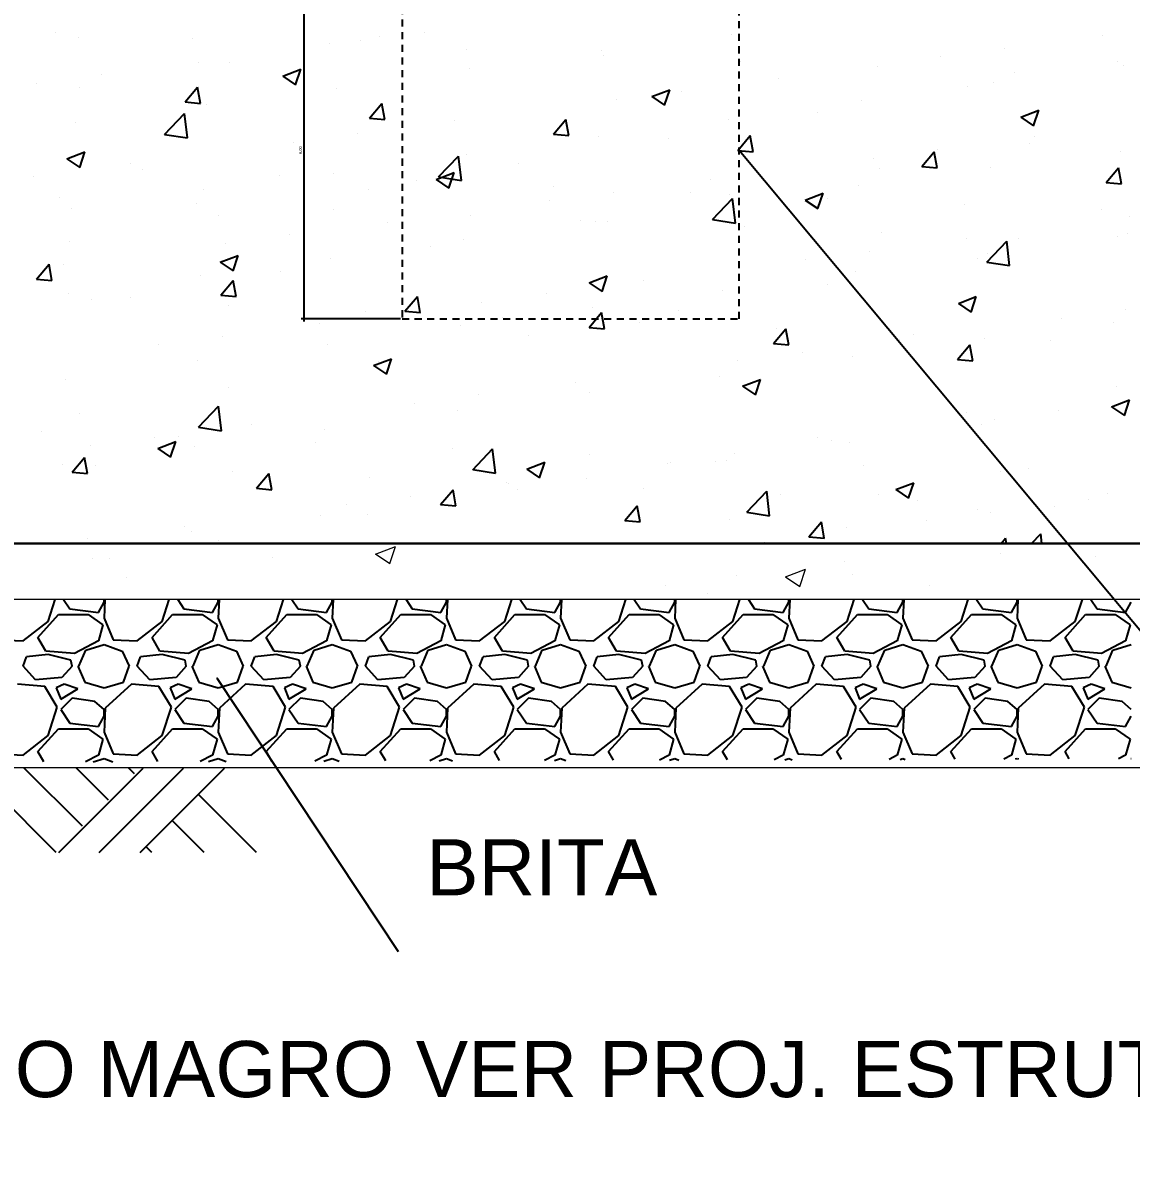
# Model space of a CAD drawing. Extents: x -160 to 364724, y -100 to 7353297.
# Drawn here: x 362031.67 to 362051.4, y 7349353.29 to 7349373.56 of the extents above; entities that cross this region are included whole.
import ezdxf

# ---------------------------------------------------------------- set-up
doc = ezdxf.new("R2010")
doc.units = 0
doc.header["$LTSCALE"] = 5
doc.linetypes.add('HIDDEN', pattern=[0.375, 0.25, -0.125])
for name, color, linetype in [('01-CONTINUA', 1, 'Continuous'), ('GER-SIMBOLOS', 1, 'Continuous'), ('HACHURAS', 1, 'Continuous'), ('PAREDE CONCRETO CORTE', 5, 'Continuous'), ('PROJECAO', 1, 'HIDDEN'), ('SANC_COTAS', 1, 'Continuous'), ('VEGETAÇÃO', 7, 'Continuous')]:
    doc.layers.add(name, color=color, linetype=linetype)
doc.styles.add('R-80', font='arial.ttf')
doc.dimstyles.new('LEADER - 25', dxfattribs={"dimscale": 0.025, "dimtxt": 2, "dimasz": 1.5, "dimexe": 2, "dimexo": 1, "dimgap": 1, "dimtad": 1, "dimzin": 0, "dimtxsty": 'R-80', "dimcen": 0, "dimdle": 2, "dimclrd": 1, "dimclre": 1, "dimclrt": 2, "dimadec": 0, "dimazin": 0, "dimtfac": 0.5, "dimtmove": 2, "dimatfit": 3, "dimfxl": 1, "dimtolj": 1, "dimtzin": 0, "dimarcsym": 0})

msp = doc.modelspace()

# ---------------------------------------------------------------- linework, layer by layer
msp.add_solid([(362036.653, 7349368.312), (362036.649, 7349368.308), (362036.691, 7349368.274), (362036.687, 7349368.27)])
at = {"layer": '01-CONTINUA', "color": 9, "linetype": 'Continuous'}
for p, q in [((362032.118, 7349362.901), (362032.243, 7349363.291)), ((362032.393, 7349363.291), (362032.504, 7349363.124)), ((362033.012, 7349363.063), (362033.113, 7349363.246)), ((362033.129, 7349363.291), (362033.113, 7349362.962)), ((362033.113, 7349363.246), (362033.113, 7349363.291)), ((362034.15, 7349362.901), (362034.275, 7349363.291)), ((362034.425, 7349363.291), (362034.536, 7349363.124)), ((362035.044, 7349363.063), (362035.145, 7349363.246)), ((362035.161, 7349363.291), (362035.145, 7349362.962)), ((362035.145, 7349363.246), (362035.145, 7349363.291)), ((362036.182, 7349362.901), (362036.307, 7349363.291)), ((362036.457, 7349363.291), (362036.568, 7349363.124)), ((362037.076, 7349363.063), (362037.177, 7349363.246)), ((362037.193, 7349363.291), (362037.177, 7349362.962)), ((362037.177, 7349363.246), (362037.177, 7349363.291)), ((362038.214, 7349362.901), (362038.339, 7349363.291)), ((362038.489, 7349363.291), (362038.6, 7349363.124)), ((362039.108, 7349363.063), (362039.209, 7349363.246)), ((362039.225, 7349363.291), (362039.209, 7349362.962)), ((362039.209, 7349363.246), (362039.209, 7349363.291)), ((362040.246, 7349362.901), (362040.371, 7349363.291)), ((362040.521, 7349363.291), (362040.632, 7349363.124)), ((362041.14, 7349363.063), (362041.241, 7349363.246)), ((362041.257, 7349363.291), (362041.241, 7349362.962)), ((362041.241, 7349363.246), (362041.241, 7349363.291)), ((362042.278, 7349362.901), (362042.403, 7349363.291)), ((362042.553, 7349363.291), (362042.664, 7349363.124)), ((362043.172, 7349363.063), (362043.273, 7349363.246)), ((362043.289, 7349363.291), (362043.273, 7349362.962)), ((362043.273, 7349363.246), (362043.273, 7349363.291)), ((362044.31, 7349362.901), (362044.435, 7349363.291)), ((362044.585, 7349363.291), (362044.696, 7349363.124)), ((362045.204, 7349363.063), (362045.305, 7349363.246)), ((362045.321, 7349363.291), (362045.305, 7349362.962)), ((362045.305, 7349363.246), (362045.305, 7349363.291)), ((362046.342, 7349362.901), (362046.467, 7349363.291)), ((362046.617, 7349363.291), (362046.728, 7349363.124)), ((362047.236, 7349363.063), (362047.337, 7349363.246)), ((362047.353, 7349363.291), (362047.337, 7349362.962)), ((362047.337, 7349363.246), (362047.337, 7349363.291)), ((362048.374, 7349362.901), (362048.499, 7349363.291)), ((362048.649, 7349363.291), (362048.76, 7349363.124)), ((362049.268, 7349363.063), (362049.369, 7349363.246)), ((362049.385, 7349363.291), (362049.369, 7349362.962)), ((362049.369, 7349363.246), (362049.369, 7349363.291)), ((362050.406, 7349362.901), (362050.531, 7349363.291)), ((362050.681, 7349363.291), (362050.792, 7349363.124)), ((362051.3, 7349363.063), (362051.401, 7349363.246)), ((362031.935, 7349362.616), (362032.301, 7349363.023)), ((362032.301, 7349363.023), (362032.829, 7349363.023)), ((362032.504, 7349363.124), (362033.012, 7349363.063)), ((362032.829, 7349363.023), (362033.093, 7349362.84)), ((362033.113, 7349362.962), (362033.276, 7349362.576)), ((362033.967, 7349362.616), (362034.333, 7349363.023)), ((362034.333, 7349363.023), (362034.861, 7349363.023)), ((362034.536, 7349363.124), (362035.044, 7349363.063)), ((362034.861, 7349363.023), (362035.125, 7349362.84)), ((362035.145, 7349362.962), (362035.308, 7349362.576)), ((362035.999, 7349362.616), (362036.365, 7349363.023)), ((362036.365, 7349363.023), (362036.893, 7349363.023)), ((362036.568, 7349363.124), (362037.076, 7349363.063)), ((362036.893, 7349363.023), (362037.157, 7349362.84)), ((362037.177, 7349362.962), (362037.34, 7349362.576)), ((362038.031, 7349362.616), (362038.397, 7349363.023)), ((362038.397, 7349363.023), (362038.925, 7349363.023)), ((362038.6, 7349363.124), (362039.108, 7349363.063)), ((362038.925, 7349363.023), (362039.189, 7349362.84)), ((362039.209, 7349362.962), (362039.372, 7349362.576)), ((362040.063, 7349362.616), (362040.429, 7349363.023)), ((362040.429, 7349363.023), (362040.957, 7349363.023)), ((362040.632, 7349363.124), (362041.14, 7349363.063)), ((362040.957, 7349363.023), (362041.221, 7349362.84)), ((362041.241, 7349362.962), (362041.404, 7349362.576)), ((362042.095, 7349362.616), (362042.461, 7349363.023)), ((362042.461, 7349363.023), (362042.989, 7349363.023)), ((362042.664, 7349363.124), (362043.172, 7349363.063)), ((362042.989, 7349363.023), (362043.253, 7349362.84)), ((362043.273, 7349362.962), (362043.436, 7349362.576)), ((362044.127, 7349362.616), (362044.493, 7349363.023)), ((362044.493, 7349363.023), (362045.021, 7349363.023)), ((362044.696, 7349363.124), (362045.204, 7349363.063)), ((362045.021, 7349363.023), (362045.285, 7349362.84)), ((362045.305, 7349362.962), (362045.468, 7349362.576)), ((362046.159, 7349362.616), (362046.525, 7349363.023)), ((362046.525, 7349363.023), (362047.053, 7349363.023)), ((362046.728, 7349363.124), (362047.236, 7349363.063)), ((362047.053, 7349363.023), (362047.317, 7349362.84)), ((362047.337, 7349362.962), (362047.5, 7349362.576)), ((362048.191, 7349362.616), (362048.557, 7349363.023)), ((362048.557, 7349363.023), (362049.085, 7349363.023)), ((362048.76, 7349363.124), (362049.268, 7349363.063)), ((362049.085, 7349363.023), (362049.349, 7349362.84)), ((362049.369, 7349362.962), (362049.532, 7349362.576)), ((362050.223, 7349362.616), (362050.589, 7349363.023)), ((362050.589, 7349363.023), (362051.117, 7349363.023)), ((362050.792, 7349363.124), (362051.3, 7349363.063)), ((362051.117, 7349363.023), (362051.381, 7349362.84)), ((362031.671, 7349362.555), (362032.118, 7349362.901)), ((362033.093, 7349362.84), (362033.012, 7349362.555)), ((362033.703, 7349362.555), (362034.15, 7349362.901)), ((362035.125, 7349362.84), (362035.044, 7349362.555)), ((362035.735, 7349362.555), (362036.182, 7349362.901)), ((362037.157, 7349362.84), (362037.076, 7349362.555)), ((362037.767, 7349362.555), (362038.214, 7349362.901)), ((362039.189, 7349362.84), (362039.108, 7349362.555)), ((362039.799, 7349362.555), (362040.246, 7349362.901)), ((362041.221, 7349362.84), (362041.14, 7349362.555)), ((362041.831, 7349362.555), (362042.278, 7349362.901)), ((362043.253, 7349362.84), (362043.172, 7349362.555)), ((362043.863, 7349362.555), (362044.31, 7349362.901)), ((362045.285, 7349362.84), (362045.204, 7349362.555)), ((362045.895, 7349362.555), (362046.342, 7349362.901)), ((362047.317, 7349362.84), (362047.236, 7349362.555)), ((362047.927, 7349362.555), (362048.374, 7349362.901)), ((362049.349, 7349362.84), (362049.268, 7349362.555)), ((362049.959, 7349362.555), (362050.406, 7349362.901)), ((362051.381, 7349362.84), (362051.3, 7349362.555)), ((362031.244, 7349362.576), (362031.671, 7349362.555)), ((362032.077, 7349362.373), (362031.935, 7349362.616)), ((362033.012, 7349362.555), (362032.585, 7349362.332)), ((362033.276, 7349362.576), (362033.703, 7349362.555)), ((362034.109, 7349362.373), (362033.967, 7349362.616)), ((362035.044, 7349362.555), (362034.617, 7349362.332)), ((362035.308, 7349362.576), (362035.735, 7349362.555)), ((362036.141, 7349362.373), (362035.999, 7349362.616)), ((362037.076, 7349362.555), (362036.649, 7349362.332)), ((362037.34, 7349362.576), (362037.767, 7349362.555)), ((362038.173, 7349362.373), (362038.031, 7349362.616)), ((362039.108, 7349362.555), (362038.681, 7349362.332)), ((362039.372, 7349362.576), (362039.799, 7349362.555)), ((362040.205, 7349362.373), (362040.063, 7349362.616)), ((362041.14, 7349362.555), (362040.713, 7349362.332)), ((362041.404, 7349362.576), (362041.831, 7349362.555)), ((362042.237, 7349362.373), (362042.095, 7349362.616)), ((362043.172, 7349362.555), (362042.745, 7349362.332)), ((362043.436, 7349362.576), (362043.863, 7349362.555)), ((362044.269, 7349362.373), (362044.127, 7349362.616)), ((362045.204, 7349362.555), (362044.777, 7349362.332)), ((362045.468, 7349362.576), (362045.895, 7349362.555)), ((362046.301, 7349362.373), (362046.159, 7349362.616)), ((362047.236, 7349362.555), (362046.809, 7349362.332)), ((362047.5, 7349362.576), (362047.927, 7349362.555)), ((362048.333, 7349362.373), (362048.191, 7349362.616)), ((362049.268, 7349362.555), (362048.841, 7349362.332)), ((362049.532, 7349362.576), (362049.959, 7349362.555)), ((362050.365, 7349362.373), (362050.223, 7349362.616)), ((362051.3, 7349362.555), (362050.873, 7349362.332)), ((362032.585, 7349362.332), (362032.077, 7349362.373)), ((362032.666, 7349362.108), (362032.788, 7349362.393)), ((362032.788, 7349362.393), (362033.113, 7349362.494)), ((362033.113, 7349362.494), (362033.438, 7349362.373)), ((362033.438, 7349362.373), (362033.56, 7349362.108)), ((362034.617, 7349362.332), (362034.109, 7349362.373)), ((362034.698, 7349362.108), (362034.82, 7349362.393)), ((362034.82, 7349362.393), (362035.145, 7349362.494)), ((362035.145, 7349362.494), (362035.47, 7349362.373)), ((362035.47, 7349362.373), (362035.592, 7349362.108)), ((362036.649, 7349362.332), (362036.141, 7349362.373)), ((362036.73, 7349362.108), (362036.852, 7349362.393)), ((362036.852, 7349362.393), (362037.177, 7349362.494)), ((362037.177, 7349362.494), (362037.502, 7349362.373)), ((362037.502, 7349362.373), (362037.624, 7349362.108)), ((362038.681, 7349362.332), (362038.173, 7349362.373)), ((362038.762, 7349362.108), (362038.884, 7349362.393)), ((362038.884, 7349362.393), (362039.209, 7349362.494)), ((362039.209, 7349362.494), (362039.534, 7349362.373)), ((362039.534, 7349362.373), (362039.656, 7349362.108)), ((362040.713, 7349362.332), (362040.205, 7349362.373)), ((362040.794, 7349362.108), (362040.916, 7349362.393)), ((362040.916, 7349362.393), (362041.241, 7349362.494)), ((362041.241, 7349362.494), (362041.566, 7349362.373)), ((362041.566, 7349362.373), (362041.688, 7349362.108)), ((362042.745, 7349362.332), (362042.237, 7349362.373)), ((362042.826, 7349362.108), (362042.948, 7349362.393)), ((362042.948, 7349362.393), (362043.273, 7349362.494)), ((362043.273, 7349362.494), (362043.598, 7349362.373)), ((362043.598, 7349362.373), (362043.72, 7349362.108)), ((362044.777, 7349362.332), (362044.269, 7349362.373)), ((362044.858, 7349362.108), (362044.98, 7349362.393)), ((362044.98, 7349362.393), (362045.305, 7349362.494)), ((362045.305, 7349362.494), (362045.63, 7349362.373)), ((362045.63, 7349362.373), (362045.752, 7349362.108)), ((362046.809, 7349362.332), (362046.301, 7349362.373)), ((362046.89, 7349362.108), (362047.012, 7349362.393)), ((362047.012, 7349362.393), (362047.337, 7349362.494)), ((362047.337, 7349362.494), (362047.662, 7349362.373)), ((362047.662, 7349362.373), (362047.784, 7349362.108)), ((362048.841, 7349362.332), (362048.333, 7349362.373)), ((362048.922, 7349362.108), (362049.044, 7349362.393)), ((362049.044, 7349362.393), (362049.369, 7349362.494)), ((362049.369, 7349362.494), (362049.694, 7349362.373)), ((362049.694, 7349362.373), (362049.816, 7349362.108)), ((362050.873, 7349362.332), (362050.365, 7349362.373)), ((362050.954, 7349362.108), (362051.076, 7349362.393)), ((362051.076, 7349362.393), (362051.401, 7349362.494)), ((362031.671, 7349362.108), (362031.732, 7349362.271)), ((362032.118, 7349362.312), (362031.732, 7349362.271)), ((362032.524, 7349362.21), (362032.118, 7349362.312)), ((362032.544, 7349362.108), (362032.524, 7349362.21)), ((362033.703, 7349362.108), (362033.764, 7349362.271)), ((362034.15, 7349362.312), (362033.764, 7349362.271)), ((362034.556, 7349362.21), (362034.15, 7349362.312)), ((362034.576, 7349362.108), (362034.556, 7349362.21)), ((362035.735, 7349362.108), (362035.796, 7349362.271)), ((362036.182, 7349362.312), (362035.796, 7349362.271)), ((362036.588, 7349362.21), (362036.182, 7349362.312)), ((362036.608, 7349362.108), (362036.588, 7349362.21)), ((362037.767, 7349362.108), (362037.828, 7349362.271)), ((362038.214, 7349362.312), (362037.828, 7349362.271)), ((362038.62, 7349362.21), (362038.214, 7349362.312)), ((362038.64, 7349362.108), (362038.62, 7349362.21)), ((362039.799, 7349362.108), (362039.86, 7349362.271)), ((362040.246, 7349362.312), (362039.86, 7349362.271)), ((362040.652, 7349362.21), (362040.246, 7349362.312)), ((362040.672, 7349362.108), (362040.652, 7349362.21)), ((362041.831, 7349362.108), (362041.892, 7349362.271)), ((362042.278, 7349362.312), (362041.892, 7349362.271)), ((362042.684, 7349362.21), (362042.278, 7349362.312)), ((362042.704, 7349362.108), (362042.684, 7349362.21)), ((362043.863, 7349362.108), (362043.924, 7349362.271)), ((362044.31, 7349362.312), (362043.924, 7349362.271)), ((362044.716, 7349362.21), (362044.31, 7349362.312)), ((362044.736, 7349362.108), (362044.716, 7349362.21)), ((362045.895, 7349362.108), (362045.956, 7349362.271)), ((362046.342, 7349362.312), (362045.956, 7349362.271)), ((362046.748, 7349362.21), (362046.342, 7349362.312)), ((362046.768, 7349362.108), (362046.748, 7349362.21)), ((362047.927, 7349362.108), (362047.988, 7349362.271)), ((362048.374, 7349362.312), (362047.988, 7349362.271)), ((362048.78, 7349362.21), (362048.374, 7349362.312)), ((362048.8, 7349362.108), (362048.78, 7349362.21)), ((362049.959, 7349362.108), (362050.02, 7349362.271)), ((362050.406, 7349362.312), (362050.02, 7349362.271)), ((362050.812, 7349362.21), (362050.406, 7349362.312)), ((362050.832, 7349362.108), (362050.812, 7349362.21)), ((362031.894, 7349361.865), (362031.671, 7349362.108)), ((362032.544, 7349362.108), (362032.362, 7349361.905)), ((362032.646, 7349362.108), (362032.768, 7349361.824)), ((362033.459, 7349361.824), (362033.56, 7349362.108)), ((362033.926, 7349361.865), (362033.703, 7349362.108)), ((362034.576, 7349362.108), (362034.394, 7349361.905)), ((362034.678, 7349362.108), (362034.8, 7349361.824)), ((362035.491, 7349361.824), (362035.592, 7349362.108)), ((362035.958, 7349361.865), (362035.735, 7349362.108)), ((362036.608, 7349362.108), (362036.426, 7349361.905)), ((362036.71, 7349362.108), (362036.832, 7349361.824)), ((362037.523, 7349361.824), (362037.624, 7349362.108)), ((362037.99, 7349361.865), (362037.767, 7349362.108)), ((362038.64, 7349362.108), (362038.458, 7349361.905)), ((362038.742, 7349362.108), (362038.864, 7349361.824)), ((362039.555, 7349361.824), (362039.656, 7349362.108)), ((362040.022, 7349361.865), (362039.799, 7349362.108)), ((362040.672, 7349362.108), (362040.49, 7349361.905)), ((362040.774, 7349362.108), (362040.896, 7349361.824)), ((362041.587, 7349361.824), (362041.688, 7349362.108)), ((362042.054, 7349361.865), (362041.831, 7349362.108)), ((362042.704, 7349362.108), (362042.522, 7349361.905)), ((362042.806, 7349362.108), (362042.928, 7349361.824)), ((362043.619, 7349361.824), (362043.72, 7349362.108)), ((362044.086, 7349361.865), (362043.863, 7349362.108)), ((362044.736, 7349362.108), (362044.554, 7349361.905)), ((362044.838, 7349362.108), (362044.96, 7349361.824)), ((362045.651, 7349361.824), (362045.752, 7349362.108)), ((362046.118, 7349361.865), (362045.895, 7349362.108)), ((362046.768, 7349362.108), (362046.586, 7349361.905)), ((362046.87, 7349362.108), (362046.992, 7349361.824)), ((362047.683, 7349361.824), (362047.784, 7349362.108)), ((362048.15, 7349361.865), (362047.927, 7349362.108)), ((362048.8, 7349362.108), (362048.618, 7349361.905)), ((362048.902, 7349362.108), (362049.024, 7349361.824)), ((362049.715, 7349361.824), (362049.816, 7349362.108)), ((362050.182, 7349361.865), (362049.959, 7349362.108)), ((362050.832, 7349362.108), (362050.65, 7349361.905)), ((362050.934, 7349362.108), (362051.056, 7349361.824)), ((362032.057, 7349361.743), (362031.569, 7349361.783)), ((362032.362, 7349361.905), (362031.894, 7349361.865)), ((362032.28, 7349361.377), (362032.057, 7349361.743)), ((362032.402, 7349361.783), (362032.26, 7349361.722)), ((362032.646, 7349361.702), (362032.402, 7349361.783)), ((362032.768, 7349361.824), (362033.113, 7349361.722)), ((362033.113, 7349361.722), (362033.459, 7349361.824)), ((362033.601, 7349361.783), (362033.134, 7349361.357)), ((362034.089, 7349361.743), (362033.601, 7349361.783)), ((362034.394, 7349361.905), (362033.926, 7349361.865)), ((362034.312, 7349361.377), (362034.089, 7349361.743)), ((362034.434, 7349361.783), (362034.292, 7349361.722)), ((362034.678, 7349361.702), (362034.434, 7349361.783)), ((362034.8, 7349361.824), (362035.145, 7349361.722)), ((362035.145, 7349361.722), (362035.491, 7349361.824)), ((362035.633, 7349361.783), (362035.166, 7349361.357)), ((362036.121, 7349361.743), (362035.633, 7349361.783)), ((362036.426, 7349361.905), (362035.958, 7349361.865)), ((362036.344, 7349361.377), (362036.121, 7349361.743)), ((362036.466, 7349361.783), (362036.324, 7349361.722)), ((362036.71, 7349361.702), (362036.466, 7349361.783)), ((362036.832, 7349361.824), (362037.177, 7349361.722)), ((362037.177, 7349361.722), (362037.523, 7349361.824)), ((362037.665, 7349361.783), (362037.198, 7349361.357)), ((362038.153, 7349361.743), (362037.665, 7349361.783)), ((362038.458, 7349361.905), (362037.99, 7349361.865)), ((362038.376, 7349361.377), (362038.153, 7349361.743)), ((362038.498, 7349361.783), (362038.356, 7349361.722)), ((362038.742, 7349361.702), (362038.498, 7349361.783)), ((362038.864, 7349361.824), (362039.209, 7349361.722)), ((362039.209, 7349361.722), (362039.555, 7349361.824)), ((362039.697, 7349361.783), (362039.23, 7349361.357)), ((362040.185, 7349361.743), (362039.697, 7349361.783)), ((362040.49, 7349361.905), (362040.022, 7349361.865)), ((362040.408, 7349361.377), (362040.185, 7349361.743)), ((362040.53, 7349361.783), (362040.388, 7349361.722)), ((362040.774, 7349361.702), (362040.53, 7349361.783)), ((362040.896, 7349361.824), (362041.241, 7349361.722)), ((362041.241, 7349361.722), (362041.587, 7349361.824)), ((362041.729, 7349361.783), (362041.262, 7349361.357)), ((362042.217, 7349361.743), (362041.729, 7349361.783)), ((362042.522, 7349361.905), (362042.054, 7349361.865)), ((362042.44, 7349361.377), (362042.217, 7349361.743)), ((362042.562, 7349361.783), (362042.42, 7349361.722)), ((362042.806, 7349361.702), (362042.562, 7349361.783)), ((362042.928, 7349361.824), (362043.273, 7349361.722)), ((362043.273, 7349361.722), (362043.619, 7349361.824)), ((362043.761, 7349361.783), (362043.294, 7349361.357)), ((362044.249, 7349361.743), (362043.761, 7349361.783)), ((362044.554, 7349361.905), (362044.086, 7349361.865)), ((362044.472, 7349361.377), (362044.249, 7349361.743)), ((362044.594, 7349361.783), (362044.452, 7349361.722)), ((362044.838, 7349361.702), (362044.594, 7349361.783)), ((362044.96, 7349361.824), (362045.305, 7349361.722)), ((362045.305, 7349361.722), (362045.651, 7349361.824)), ((362045.793, 7349361.783), (362045.326, 7349361.357)), ((362046.281, 7349361.743), (362045.793, 7349361.783)), ((362046.586, 7349361.905), (362046.118, 7349361.865)), ((362046.504, 7349361.377), (362046.281, 7349361.743)), ((362046.626, 7349361.783), (362046.484, 7349361.722)), ((362046.87, 7349361.702), (362046.626, 7349361.783)), ((362046.992, 7349361.824), (362047.337, 7349361.722)), ((362047.337, 7349361.722), (362047.683, 7349361.824)), ((362047.825, 7349361.783), (362047.358, 7349361.357)), ((362048.313, 7349361.743), (362047.825, 7349361.783)), ((362048.618, 7349361.905), (362048.15, 7349361.865)), ((362048.536, 7349361.377), (362048.313, 7349361.743)), ((362048.658, 7349361.783), (362048.516, 7349361.722)), ((362048.902, 7349361.702), (362048.658, 7349361.783)), ((362049.024, 7349361.824), (362049.369, 7349361.722)), ((362049.369, 7349361.722), (362049.715, 7349361.824)), ((362049.857, 7349361.783), (362049.39, 7349361.357)), ((362050.345, 7349361.743), (362049.857, 7349361.783)), ((362050.65, 7349361.905), (362050.182, 7349361.865)), ((362050.568, 7349361.377), (362050.345, 7349361.743)), ((362050.69, 7349361.783), (362050.548, 7349361.722)), ((362050.934, 7349361.702), (362050.69, 7349361.783)), ((362051.056, 7349361.824), (362051.401, 7349361.722)), ((362032.26, 7349361.722), (362032.341, 7349361.519)), ((362032.341, 7349361.519), (362032.646, 7349361.702)), ((362032.544, 7349361.539), (362032.341, 7349361.336)), ((362032.951, 7349361.478), (362032.544, 7349361.539)), ((362034.292, 7349361.722), (362034.373, 7349361.519)), ((362034.373, 7349361.519), (362034.678, 7349361.702)), ((362034.576, 7349361.539), (362034.373, 7349361.336)), ((362034.983, 7349361.478), (362034.576, 7349361.539)), ((362036.324, 7349361.722), (362036.405, 7349361.519)), ((362036.405, 7349361.519), (362036.71, 7349361.702)), ((362036.608, 7349361.539), (362036.405, 7349361.336)), ((362037.015, 7349361.478), (362036.608, 7349361.539)), ((362038.356, 7349361.722), (362038.437, 7349361.519)), ((362038.437, 7349361.519), (362038.742, 7349361.702)), ((362038.64, 7349361.539), (362038.437, 7349361.336)), ((362039.047, 7349361.478), (362038.64, 7349361.539)), ((362040.388, 7349361.722), (362040.469, 7349361.519)), ((362040.469, 7349361.519), (362040.774, 7349361.702)), ((362040.672, 7349361.539), (362040.469, 7349361.336)), ((362041.079, 7349361.478), (362040.672, 7349361.539)), ((362042.42, 7349361.722), (362042.501, 7349361.519)), ((362042.501, 7349361.519), (362042.806, 7349361.702)), ((362042.704, 7349361.539), (362042.501, 7349361.336)), ((362043.111, 7349361.478), (362042.704, 7349361.539)), ((362044.452, 7349361.722), (362044.533, 7349361.519)), ((362044.533, 7349361.519), (362044.838, 7349361.702)), ((362044.736, 7349361.539), (362044.533, 7349361.336)), ((362045.143, 7349361.478), (362044.736, 7349361.539)), ((362046.484, 7349361.722), (362046.565, 7349361.519)), ((362046.565, 7349361.519), (362046.87, 7349361.702)), ((362046.768, 7349361.539), (362046.565, 7349361.336)), ((362047.175, 7349361.478), (362046.768, 7349361.539)), ((362048.516, 7349361.722), (362048.597, 7349361.519)), ((362048.597, 7349361.519), (362048.902, 7349361.702)), ((362048.8, 7349361.539), (362048.597, 7349361.336)), ((362049.207, 7349361.478), (362048.8, 7349361.539)), ((362050.548, 7349361.722), (362050.629, 7349361.519)), ((362050.629, 7349361.519), (362050.934, 7349361.702)), ((362050.832, 7349361.539), (362050.629, 7349361.336)), ((362051.239, 7349361.478), (362050.832, 7349361.539)), ((362032.118, 7349360.869), (362032.28, 7349361.377)), ((362032.341, 7349361.336), (362032.504, 7349361.092)), ((362033.113, 7349361.336), (362032.951, 7349361.478)), ((362033.134, 7349361.357), (362033.113, 7349360.93)), ((362033.113, 7349361.214), (362033.113, 7349361.336)), ((362034.15, 7349360.869), (362034.312, 7349361.377)), ((362034.373, 7349361.336), (362034.536, 7349361.092)), ((362035.145, 7349361.336), (362034.983, 7349361.478)), ((362035.166, 7349361.357), (362035.145, 7349360.93)), ((362035.145, 7349361.214), (362035.145, 7349361.336)), ((362036.182, 7349360.869), (362036.344, 7349361.377)), ((362036.405, 7349361.336), (362036.568, 7349361.092)), ((362037.177, 7349361.336), (362037.015, 7349361.478)), ((362037.198, 7349361.357), (362037.177, 7349360.93)), ((362037.177, 7349361.214), (362037.177, 7349361.336)), ((362038.214, 7349360.869), (362038.376, 7349361.377)), ((362038.437, 7349361.336), (362038.6, 7349361.092)), ((362039.209, 7349361.336), (362039.047, 7349361.478)), ((362039.23, 7349361.357), (362039.209, 7349360.93)), ((362039.209, 7349361.214), (362039.209, 7349361.336)), ((362040.246, 7349360.869), (362040.408, 7349361.377)), ((362040.469, 7349361.336), (362040.632, 7349361.092)), ((362041.241, 7349361.336), (362041.079, 7349361.478)), ((362041.262, 7349361.357), (362041.241, 7349360.93)), ((362041.241, 7349361.214), (362041.241, 7349361.336)), ((362042.278, 7349360.869), (362042.44, 7349361.377)), ((362042.501, 7349361.336), (362042.664, 7349361.092)), ((362043.273, 7349361.336), (362043.111, 7349361.478)), ((362043.294, 7349361.357), (362043.273, 7349360.93)), ((362043.273, 7349361.214), (362043.273, 7349361.336)), ((362044.31, 7349360.869), (362044.472, 7349361.377)), ((362044.533, 7349361.336), (362044.696, 7349361.092)), ((362045.305, 7349361.336), (362045.143, 7349361.478)), ((362045.326, 7349361.357), (362045.305, 7349360.93)), ((362045.305, 7349361.214), (362045.305, 7349361.336)), ((362046.342, 7349360.869), (362046.504, 7349361.377)), ((362046.565, 7349361.336), (362046.728, 7349361.092)), ((362047.337, 7349361.336), (362047.175, 7349361.478)), ((362047.358, 7349361.357), (362047.337, 7349360.93)), ((362047.337, 7349361.214), (362047.337, 7349361.336)), ((362048.374, 7349360.869), (362048.536, 7349361.377)), ((362048.597, 7349361.336), (362048.76, 7349361.092)), ((362049.369, 7349361.336), (362049.207, 7349361.478)), ((362049.39, 7349361.357), (362049.369, 7349360.93)), ((362049.369, 7349361.214), (362049.369, 7349361.336)), ((362050.406, 7349360.869), (362050.568, 7349361.377)), ((362050.629, 7349361.336), (362050.792, 7349361.092)), ((362051.401, 7349361.336), (362051.239, 7349361.478)), ((362033.012, 7349361.031), (362033.113, 7349361.214)), ((362035.044, 7349361.031), (362035.145, 7349361.214)), ((362037.076, 7349361.031), (362037.177, 7349361.214)), ((362039.108, 7349361.031), (362039.209, 7349361.214)), ((362041.14, 7349361.031), (362041.241, 7349361.214)), ((362043.172, 7349361.031), (362043.273, 7349361.214)), ((362045.204, 7349361.031), (362045.305, 7349361.214)), ((362047.236, 7349361.031), (362047.337, 7349361.214)), ((362049.268, 7349361.031), (362049.369, 7349361.214)), ((362051.3, 7349361.031), (362051.401, 7349361.214)), ((362031.935, 7349360.584), (362032.301, 7349360.991)), ((362032.301, 7349360.991), (362032.829, 7349360.991)), ((362032.504, 7349361.092), (362033.012, 7349361.031)), ((362032.829, 7349360.991), (362033.093, 7349360.808)), ((362033.113, 7349360.93), (362033.276, 7349360.544)), ((362033.967, 7349360.584), (362034.333, 7349360.991)), ((362034.333, 7349360.991), (362034.861, 7349360.991)), ((362034.536, 7349361.092), (362035.044, 7349361.031)), ((362034.861, 7349360.991), (362035.125, 7349360.808)), ((362035.145, 7349360.93), (362035.308, 7349360.544)), ((362035.999, 7349360.584), (362036.365, 7349360.991)), ((362036.365, 7349360.991), (362036.893, 7349360.991)), ((362036.568, 7349361.092), (362037.076, 7349361.031)), ((362036.893, 7349360.991), (362037.157, 7349360.808)), ((362037.177, 7349360.93), (362037.34, 7349360.544)), ((362038.031, 7349360.584), (362038.397, 7349360.991)), ((362038.397, 7349360.991), (362038.925, 7349360.991)), ((362038.6, 7349361.092), (362039.108, 7349361.031)), ((362038.925, 7349360.991), (362039.189, 7349360.808)), ((362039.209, 7349360.93), (362039.372, 7349360.544)), ((362040.063, 7349360.584), (362040.429, 7349360.991)), ((362040.429, 7349360.991), (362040.957, 7349360.991)), ((362040.632, 7349361.092), (362041.14, 7349361.031)), ((362040.957, 7349360.991), (362041.221, 7349360.808)), ((362041.241, 7349360.93), (362041.404, 7349360.544)), ((362042.095, 7349360.584), (362042.461, 7349360.991)), ((362042.461, 7349360.991), (362042.989, 7349360.991)), ((362042.664, 7349361.092), (362043.172, 7349361.031)), ((362042.989, 7349360.991), (362043.253, 7349360.808)), ((362043.273, 7349360.93), (362043.436, 7349360.544)), ((362044.127, 7349360.584), (362044.493, 7349360.991)), ((362044.493, 7349360.991), (362045.021, 7349360.991)), ((362044.696, 7349361.092), (362045.204, 7349361.031)), ((362045.021, 7349360.991), (362045.285, 7349360.808)), ((362045.305, 7349360.93), (362045.468, 7349360.544)), ((362046.159, 7349360.584), (362046.525, 7349360.991)), ((362046.525, 7349360.991), (362047.053, 7349360.991)), ((362046.728, 7349361.092), (362047.236, 7349361.031)), ((362047.053, 7349360.991), (362047.317, 7349360.808)), ((362047.337, 7349360.93), (362047.5, 7349360.544)), ((362048.191, 7349360.584), (362048.557, 7349360.991)), ((362048.557, 7349360.991), (362049.085, 7349360.991)), ((362048.76, 7349361.092), (362049.268, 7349361.031)), ((362049.085, 7349360.991), (362049.349, 7349360.808)), ((362049.369, 7349360.93), (362049.532, 7349360.544)), ((362050.223, 7349360.584), (362050.589, 7349360.991)), ((362050.589, 7349360.991), (362051.117, 7349360.991)), ((362050.792, 7349361.092), (362051.3, 7349361.031)), ((362051.117, 7349360.991), (362051.381, 7349360.808)), ((362031.671, 7349360.523), (362032.118, 7349360.869)), ((362033.093, 7349360.808), (362033.012, 7349360.523)), ((362033.703, 7349360.523), (362034.15, 7349360.869)), ((362035.125, 7349360.808), (362035.044, 7349360.523)), ((362035.735, 7349360.523), (362036.182, 7349360.869)), ((362037.157, 7349360.808), (362037.076, 7349360.523)), ((362037.767, 7349360.523), (362038.214, 7349360.869)), ((362039.189, 7349360.808), (362039.108, 7349360.523)), ((362039.799, 7349360.523), (362040.246, 7349360.869)), ((362041.221, 7349360.808), (362041.14, 7349360.523)), ((362041.831, 7349360.523), (362042.278, 7349360.869)), ((362043.253, 7349360.808), (362043.172, 7349360.523)), ((362043.863, 7349360.523), (362044.31, 7349360.869)), ((362045.285, 7349360.808), (362045.204, 7349360.523)), ((362045.895, 7349360.523), (362046.342, 7349360.869)), ((362047.317, 7349360.808), (362047.236, 7349360.523)), ((362047.927, 7349360.523), (362048.374, 7349360.869)), ((362049.349, 7349360.808), (362049.268, 7349360.523)), ((362049.959, 7349360.523), (362050.406, 7349360.869)), ((362051.381, 7349360.808), (362051.3, 7349360.523)), ((362031.244, 7349360.544), (362031.671, 7349360.523)), ((362032.043, 7349360.4), (362031.935, 7349360.584)), ((362033.012, 7349360.523), (362032.78, 7349360.402)), ((362033.276, 7349360.544), (362033.703, 7349360.523)), ((362034.071, 7349360.406), (362033.967, 7349360.584)), ((362035.044, 7349360.523), (362034.824, 7349360.408)), ((362035.308, 7349360.544), (362035.735, 7349360.523)), ((362036.099, 7349360.412), (362035.999, 7349360.584)), ((362037.076, 7349360.523), (362036.868, 7349360.415)), ((362037.34, 7349360.544), (362037.767, 7349360.523)), ((362038.127, 7349360.419), (362038.031, 7349360.584)), ((362039.108, 7349360.523), (362038.912, 7349360.421)), ((362039.372, 7349360.544), (362039.799, 7349360.523)), ((362040.156, 7349360.425), (362040.063, 7349360.584)), ((362041.14, 7349360.523), (362040.956, 7349360.427)), ((362041.404, 7349360.544), (362041.831, 7349360.523)), ((362042.184, 7349360.431), (362042.095, 7349360.584)), ((362043.172, 7349360.523), (362043.001, 7349360.434)), ((362043.436, 7349360.544), (362043.863, 7349360.523)), ((362044.212, 7349360.438), (362044.127, 7349360.584)), ((362045.204, 7349360.523), (362045.045, 7349360.44)), ((362045.468, 7349360.544), (362045.895, 7349360.523)), ((362046.241, 7349360.444), (362046.159, 7349360.584)), ((362047.236, 7349360.523), (362047.089, 7349360.447)), ((362047.5, 7349360.544), (362047.927, 7349360.523)), ((362048.269, 7349360.45), (362048.191, 7349360.584)), ((362049.268, 7349360.523), (362049.133, 7349360.453)), ((362049.532, 7349360.544), (362049.959, 7349360.523)), ((362050.297, 7349360.457), (362050.223, 7349360.584)), ((362051.3, 7349360.523), (362051.177, 7349360.459)), ((362032.921, 7349360.402), (362033.113, 7349360.462)), ((362033.113, 7349360.462), (362033.271, 7349360.403)), ((362034.974, 7349360.409), (362035.145, 7349360.462)), ((362035.145, 7349360.462), (362035.286, 7349360.41)), ((362037.026, 7349360.415), (362037.177, 7349360.462)), ((362037.177, 7349360.462), (362037.301, 7349360.416)), ((362039.079, 7349360.422), (362039.209, 7349360.462)), ((362039.209, 7349360.462), (362039.316, 7349360.422)), ((362041.131, 7349360.428), (362041.241, 7349360.462)), ((362041.241, 7349360.462), (362041.332, 7349360.429)), ((362043.183, 7349360.434), (362043.273, 7349360.462)), ((362043.273, 7349360.462), (362043.347, 7349360.435)), ((362045.236, 7349360.441), (362045.305, 7349360.462)), ((362045.305, 7349360.462), (362045.362, 7349360.441)), ((362047.288, 7349360.447), (362047.337, 7349360.462)), ((362047.337, 7349360.462), (362047.377, 7349360.447)), ((362049.341, 7349360.454), (362049.369, 7349360.462)), ((362049.369, 7349360.462), (362049.393, 7349360.454)), ((362051.393, 7349360.46), (362051.401, 7349360.462))]:
    msp.add_line(p, q, dxfattribs=at)
at = {"layer": 'GER-SIMBOLOS'}
for p, q in [((362032.261, 7349358.791), (362030.761, 7349360.291)), ((362032.727, 7349359.257), (362031.693, 7349360.291)), ((362032.309, 7349358.791), (362033.809, 7349360.291)), ((362033.193, 7349359.723), (362032.624, 7349360.291)), ((362033.027, 7349358.791), (362034.527, 7349360.291)), ((362033.658, 7349360.188), (362033.556, 7349360.291)), ((362033.757, 7349358.791), (362035.257, 7349360.291)), ((362035.825, 7349358.791), (362034.793, 7349359.823)), ((362034.893, 7349358.791), (362034.327, 7349359.357)), ((362033.962, 7349358.791), (362033.861, 7349358.891))]:
    msp.add_line(p, q, dxfattribs=at)
at = {"layer": 'HACHURAS', "linetype": 'Continuous', "lineweight": 9}
for p, q in [((362034.831, 7349364.283), (362034.831, 7349364.283)), ((362037.946, 7349364.102), (362038.302, 7349364.239)), ((362038.199, 7349363.932), (362038.302, 7349364.239)), ((362032.907, 7349364.03), (362032.907, 7349364.03)), ((362033.207, 7349364.03), (362033.207, 7349364.03)), ((362036.113, 7349364.035), (362036.113, 7349364.035)), ((362037.946, 7349364.103), (362038.199, 7349363.932)), ((362046.302, 7349363.966), (362046.302, 7349363.966)), ((362049.069, 7349364.114), (362049.069, 7349364.114)), ((362050.773, 7349364.05), (362050.773, 7349364.05)), ((362045.247, 7349363.695), (362045.602, 7349363.832)), ((362045.5, 7349363.525), (362045.603, 7349363.832)), ((362033.505, 7349363.677), (362033.505, 7349363.677)), ((362044.378, 7349363.713), (362044.378, 7349363.713)), ((362045.247, 7349363.696), (362045.5, 7349363.525)), ((362046.43, 7349363.733), (362046.43, 7349363.733)), ((362043.107, 7349363.545), (362043.107, 7349363.545)), ((362043.864, 7349363.408), (362043.864, 7349363.408)), ((362047.81, 7349363.542), (362047.81, 7349363.542))]:
    msp.add_line(p, q, dxfattribs=at)
at = {"layer": 'PAREDE CONCRETO CORTE'}
for p, q in [((362058.218, 7349364.291), (362003.081, 7349364.291)), ((362003.081, 7349364.291), (362058.218, 7349364.291))]:
    msp.add_line(p, q, dxfattribs=at)
at = {"layer": 'PROJECAO', "ltscale": 0.1}
for p, q in [((362038.418, 7349374.291), (362038.418, 7349368.291)), ((362044.418, 7349368.291), (362044.418, 7349374.291)), ((362038.418, 7349368.291), (362044.418, 7349368.291))]:
    msp.add_line(p, q, dxfattribs=at)
at = {"layer": 'SANC_COTAS'}
for p, q in [((362036.67, 7349374.341), (362036.67, 7349368.241)), ((362038.393, 7349368.291), (362036.62, 7349368.291))]:
    msp.add_line(p, q, dxfattribs=at)
at = {"layer": 'SANC_COTAS', "linetype": 'Continuous', "lineweight": 13}
for p, q in [((362059.218, 7349363.291), (362002.081, 7349363.291)), ((362062.212, 7349360.297), (361999.143, 7349360.297))]:
    msp.add_line(p, q, dxfattribs=at)
at = {"layer": 'VEGETAÇÃO', "color": 1, "linetype": 'Continuous'}
for p, q in [((362032.245, 7349373.392), (362032.245, 7349373.392)), ((362032.652, 7349373.306), (362032.652, 7349373.306)), ((362034.685, 7349373.288), (362034.685, 7349373.288)), ((362038.014, 7349373.317), (362038.014, 7349373.317)), ((362038.827, 7349373.389), (362038.827, 7349373.389)), ((362044.285, 7349373.356), (362044.285, 7349373.356)), ((362050.883, 7349373.332), (362050.883, 7349373.332)), ((362037.126, 7349373.185), (362037.126, 7349373.185)), ((362037.682, 7349373.239), (362037.682, 7349373.239)), ((362039.567, 7349373.082), (362039.567, 7349373.082)), ((362049.151, 7349373.104), (362049.151, 7349373.104)), ((362041.975, 7349373.064), (362041.975, 7349373.064)), ((362042.007, 7349372.979), (362042.007, 7349372.979)), ((362044.448, 7349372.876), (362044.448, 7349372.876)), ((362048.007, 7349372.953), (362048.007, 7349372.953)), ((362051.156, 7349372.877), (362051.156, 7349372.877)), ((362034.795, 7349372.859), (362034.795, 7349372.859)), ((362035.347, 7349372.859), (362035.347, 7349372.859)), ((362036.295, 7349372.612), (362036.615, 7349372.735)), ((362036.522, 7349372.458), (362036.615, 7349372.735)), ((362039.628, 7349372.742), (362039.628, 7349372.742)), ((362046.889, 7349372.773), (362046.889, 7349372.773)), ((362051.261, 7349372.792), (362051.261, 7349372.792)), ((362031.919, 7349372.48), (362031.919, 7349372.48)), ((362033.063, 7349372.631), (362033.063, 7349372.631)), ((362036.295, 7349372.612), (362036.522, 7349372.458)), ((362045.119, 7349372.573), (362045.119, 7349372.573)), ((362048.951, 7349372.499), (362048.951, 7349372.499)), ((362049.329, 7349372.67), (362049.329, 7349372.67)), ((362032.681, 7349372.402), (362032.681, 7349372.402)), ((362034.558, 7349372.15), (362034.778, 7349372.413)), ((362034.831, 7349372.126), (362034.778, 7349372.413)), ((362037.253, 7349372.399), (362037.253, 7349372.399)), ((362042.865, 7349372.246), (362043.185, 7349372.368)), ((362043.093, 7349372.092), (362043.185, 7349372.368)), ((362043.387, 7349372.345), (362043.387, 7349372.345)), ((362048.49, 7349372.42), (362048.49, 7349372.42)), ((362034.558, 7349372.15), (362034.831, 7349372.126)), ((362034.944, 7349372.106), (362034.944, 7349372.106)), ((362037.837, 7349371.863), (362038.057, 7349372.126)), ((362038.11, 7349371.839), (362038.057, 7349372.126)), ((362042.243, 7349372.194), (362042.243, 7349372.194)), ((362042.865, 7349372.246), (362043.093, 7349372.092)), ((362046.604, 7349372.177), (362046.604, 7349372.177)), ((362034.19, 7349371.572), (362034.546, 7349371.943)), ((362034.597, 7349371.509), (362034.546, 7349371.943)), ((362037.837, 7349371.863), (362038.11, 7349371.839)), ((362045.824, 7349371.962), (362045.824, 7349371.962)), ((362049.436, 7349371.879), (362049.756, 7349372.002)), ((362049.436, 7349371.879), (362049.663, 7349371.726)), ((362049.663, 7349371.726), (362049.756, 7349372.002)), ((362032.597, 7349371.784), (362032.597, 7349371.784)), ((362039.355, 7349371.814), (362039.355, 7349371.814)), ((362041.116, 7349371.576), (362041.337, 7349371.839)), ((362041.389, 7349371.552), (362041.336, 7349371.839)), ((362044.229, 7349371.834), (362044.229, 7349371.834)), ((362034.19, 7349371.572), (362034.597, 7349371.509)), ((362037.624, 7349371.586), (362037.624, 7349371.586)), ((362041.116, 7349371.576), (362041.389, 7349371.552)), ((362041.92, 7349371.542), (362041.92, 7349371.542)), ((362043.157, 7349371.504), (362043.157, 7349371.504)), ((362044.396, 7349371.289), (362044.616, 7349371.552)), ((362044.669, 7349371.265), (362044.616, 7349371.552)), ((362049.68, 7349371.528), (362049.68, 7349371.528)), ((362032.453, 7349371.137), (362032.773, 7349371.26)), ((362032.681, 7349370.984), (362032.773, 7349371.26)), ((362036.479, 7349371.435), (362036.479, 7349371.435)), ((362044.396, 7349371.289), (362044.669, 7349371.265)), ((362047.675, 7349371.002), (362047.895, 7349371.265)), ((362047.948, 7349370.978), (362047.895, 7349371.265)), ((362047.948, 7349371.3), (362047.948, 7349371.3)), ((362049.586, 7349371.416), (362049.586, 7349371.416)), ((362051.205, 7349371.27), (362051.205, 7349371.27)), ((362032.453, 7349371.137), (362032.681, 7349370.984)), ((362033.592, 7349371.055), (362033.592, 7349371.055)), ((362039.07, 7349370.815), (362039.426, 7349371.186)), ((362039.476, 7349370.752), (362039.426, 7349371.186)), ((362039.572, 7349371.22), (362039.572, 7349371.22)), ((362046.804, 7349371.15), (362046.804, 7349371.15)), ((362033.795, 7349370.952), (362033.795, 7349370.952)), ((362036.236, 7349370.849), (362036.236, 7349370.849)), ((362037.198, 7349370.877), (362037.198, 7349370.877)), ((362039.024, 7349370.771), (362039.344, 7349370.894)), ((362039.251, 7349370.618), (362039.344, 7349370.894)), ((362040.491, 7349371.047), (362040.491, 7349371.047)), ((362046.919, 7349370.958), (362046.919, 7349370.958)), ((362047.675, 7349371.002), (362047.948, 7349370.978)), ((362048.896, 7349370.977), (362048.896, 7349370.977)), ((362050.954, 7349370.715), (362051.175, 7349370.978)), ((362051.227, 7349370.691), (362051.174, 7349370.978)), ((362031.86, 7349370.827), (362031.86, 7349370.827)), ((362038.676, 7349370.746), (362038.676, 7349370.746)), ((362039.024, 7349370.771), (362039.251, 7349370.618)), ((362039.07, 7349370.815), (362039.476, 7349370.752)), ((362043.916, 7349370.77), (362043.916, 7349370.77)), ((362046.548, 7349370.655), (362046.548, 7349370.655)), ((362050.954, 7349370.715), (362051.227, 7349370.692)), ((362034.888, 7349370.584), (362034.888, 7349370.584)), ((362037.825, 7349370.589), (362037.825, 7349370.589)), ((362041.117, 7349370.643), (362041.117, 7349370.643)), ((362042.185, 7349370.542), (362042.185, 7349370.542)), ((362043.558, 7349370.54), (362043.558, 7349370.54)), ((362044.253, 7349370.501), (362044.253, 7349370.501)), ((362045.594, 7349370.405), (362045.914, 7349370.528)), ((362045.822, 7349370.251), (362045.914, 7349370.528)), ((362032.318, 7349370.441), (362032.318, 7349370.441)), ((362032.541, 7349370.262), (362032.541, 7349370.262)), ((362034.759, 7349370.338), (362034.759, 7349370.338)), ((362041.04, 7349370.391), (362041.04, 7349370.391)), ((362043.949, 7349370.058), (362044.305, 7349370.429)), ((362044.174, 7349370.312), (362044.174, 7349370.312)), ((362044.356, 7349369.995), (362044.305, 7349370.429)), ((362045.594, 7349370.405), (362045.822, 7349370.251)), ((362045.998, 7349370.437), (362045.998, 7349370.437)), ((362048.439, 7349370.333), (362048.439, 7349370.333)), ((362035.159, 7349370.131), (362035.159, 7349370.131)), ((362037.2, 7349370.235), (362037.2, 7349370.235)), ((362039.64, 7349370.132), (362039.64, 7349370.132)), ((362041.587, 7349370.043), (362041.587, 7349370.043)), ((362043.949, 7349370.058), (362044.356, 7349369.995)), ((362050.88, 7349370.23), (362050.88, 7349370.23)), ((362051.365, 7349370.105), (362051.365, 7349370.105)), ((362038.153, 7349370.011), (362038.153, 7349370.011)), ((362041.864, 7349370.02), (362041.864, 7349370.02)), ((362042.081, 7349370.029), (362042.081, 7349370.029)), ((362044.522, 7349369.926), (362044.522, 7349369.926)), ((362032.492, 7349369.674), (362032.492, 7349369.674)), ((362035.277, 7349369.632), (362035.277, 7349369.632)), ((362036.421, 7349369.783), (362036.421, 7349369.783)), ((362039.517, 7349369.698), (362039.517, 7349369.698)), ((362046.962, 7349369.822), (362046.962, 7349369.822)), ((362048.477, 7349369.725), (362048.477, 7349369.725)), ((362048.828, 7349369.301), (362049.185, 7349369.673)), ((362049.235, 7349369.238), (362049.184, 7349369.673)), ((362049.403, 7349369.719), (362049.403, 7349369.719)), ((362051.149, 7349369.748), (362051.149, 7349369.748)), ((362051.332, 7349369.816), (362051.332, 7349369.816)), ((362038.92, 7349369.585), (362038.92, 7349369.585)), ((362046.746, 7349369.497), (362046.746, 7349369.497)), ((362048.84, 7349369.455), (362048.84, 7349369.455)), ((362031.913, 7349368.998), (362032.133, 7349369.26)), ((362032.186, 7349368.974), (362032.133, 7349369.26)), ((362032.389, 7349369.252), (362032.389, 7349369.252)), ((362035.182, 7349369.296), (362035.502, 7349369.419)), ((362035.182, 7349369.296), (362035.41, 7349369.143)), ((362035.41, 7349369.143), (362035.502, 7349369.419)), ((362037.142, 7349369.355), (362037.142, 7349369.355)), ((362045.601, 7349369.346), (362045.601, 7349369.346)), ((362048.665, 7349369.358), (362048.665, 7349369.358)), ((362048.828, 7349369.301), (362049.235, 7349369.238)), ((362034.833, 7349369.062), (362034.833, 7349369.062)), ((362036.254, 7349369.128), (362036.254, 7349369.128)), ((362041.753, 7349368.93), (362042.073, 7349369.053)), ((362041.98, 7349368.777), (362042.073, 7349369.053)), ((362046.493, 7349369.133), (362046.493, 7349369.133)), ((362031.913, 7349368.998), (362032.186, 7349368.974)), ((362035.192, 7349368.711), (362035.412, 7349368.974)), ((362035.465, 7349368.687), (362035.412, 7349368.974)), ((362041.753, 7349368.93), (362041.98, 7349368.777)), ((362042.714, 7349368.966), (362042.714, 7349368.966)), ((362045.999, 7349368.901), (362045.999, 7349368.901)), ((362032.485, 7349368.74), (362032.485, 7349368.74)), ((362032.886, 7349368.628), (362032.886, 7349368.628)), ((362033.588, 7349368.67), (362033.588, 7349368.67)), ((362035.192, 7349368.711), (362035.465, 7349368.687)), ((362038.471, 7349368.424), (362038.692, 7349368.687)), ((362038.744, 7349368.4), (362038.691, 7349368.687)), ((362040.982, 7349368.738), (362040.982, 7349368.738)), ((362044.118, 7349368.79), (362044.118, 7349368.79)), ((362048.323, 7349368.564), (362048.643, 7349368.687)), ((362048.551, 7349368.411), (362048.643, 7349368.687)), ((362035.326, 7349368.525), (362035.326, 7349368.525)), ((362037.767, 7349368.422), (362037.767, 7349368.422)), ((362038.471, 7349368.424), (362038.745, 7349368.4)), ((362039.837, 7349368.588), (362039.837, 7349368.588)), ((362041.809, 7349368.498), (362041.809, 7349368.498)), ((362043.333, 7349368.443), (362043.333, 7349368.443)), ((362048.323, 7349368.564), (362048.551, 7349368.411)), ((362051.306, 7349368.453), (362051.306, 7349368.453)), ((362040.207, 7349368.319), (362040.207, 7349368.319)), ((362041.751, 7349368.137), (362041.971, 7349368.4)), ((362042.024, 7349368.113), (362041.971, 7349368.4)), ((362042.648, 7349368.216), (362042.648, 7349368.216)), ((362050.162, 7349368.302), (362050.162, 7349368.302)), ((362051.094, 7349368.226), (362051.094, 7349368.226)), ((362036.95, 7349368.208), (362036.95, 7349368.208)), ((362039.461, 7349368.176), (362039.461, 7349368.176)), ((362041.751, 7349368.137), (362042.024, 7349368.113)), ((362045.03, 7349367.85), (362045.25, 7349368.113)), ((362045.089, 7349368.113), (362045.089, 7349368.113)), ((362045.303, 7349367.826), (362045.25, 7349368.113)), ((362034.074, 7349367.829), (362034.074, 7349367.829)), ((362035.218, 7349367.98), (362035.218, 7349367.98)), ((362037.087, 7349367.833), (362037.087, 7349367.833)), ((362040.666, 7349367.985), (362040.666, 7349367.985)), ((362045.03, 7349367.85), (362045.303, 7349367.826)), ((362047.274, 7349367.922), (362047.274, 7349367.922)), ((362047.529, 7349368.009), (362047.529, 7349368.009)), ((362048.309, 7349367.563), (362048.53, 7349367.826)), ((362048.582, 7349367.539), (362048.529, 7349367.826)), ((362048.784, 7349367.933), (362048.784, 7349367.933)), ((362049.97, 7349367.906), (362049.97, 7349367.906)), ((362045.543, 7349367.694), (362045.543, 7349367.694)), ((362046.437, 7349367.611), (362046.437, 7349367.611)), ((362034.777, 7349367.54), (362034.777, 7349367.54)), ((362037.911, 7349367.456), (362038.231, 7349367.578)), ((362037.911, 7349367.456), (362038.139, 7349367.302)), ((362038, 7349367.528), (362038, 7349367.528)), ((362038.139, 7349367.302), (362038.231, 7349367.578)), ((362044.398, 7349367.543), (362044.398, 7349367.543)), ((362048.309, 7349367.563), (362048.582, 7349367.539)), ((362032.43, 7349367.218), (362032.43, 7349367.218)), ((362044.062, 7349367.268), (362044.062, 7349367.268)), ((362044.482, 7349367.089), (362044.802, 7349367.212)), ((362044.709, 7349366.936), (362044.802, 7349367.212)), ((362035.334, 7349367.07), (362035.334, 7349367.07)), ((362041.511, 7349367.163), (362041.511, 7349367.163)), ((362044.482, 7349367.089), (362044.709, 7349366.936)), ((362051.143, 7349367.088), (362051.143, 7349367.088)), ((362039.779, 7349366.935), (362039.779, 7349366.935)), ((362041.753, 7349366.976), (362041.753, 7349366.976)), ((362051.052, 7349366.723), (362051.372, 7349366.846)), ((362051.28, 7349366.57), (362051.372, 7349366.846)), ((362032.667, 7349366.612), (362032.667, 7349366.612)), ((362034.796, 7349366.361), (362035.152, 7349366.732)), ((362035.203, 7349366.298), (362035.152, 7349366.732)), ((362038.635, 7349366.784), (362038.635, 7349366.784)), ((362039.406, 7349366.654), (362039.406, 7349366.654)), ((362048.477, 7349366.63), (362048.477, 7349366.63)), ((362050.104, 7349366.649), (362050.104, 7349366.649)), ((362051.038, 7349366.704), (362051.038, 7349366.704)), ((362051.052, 7349366.723), (362051.28, 7349366.57)), ((362035.747, 7349366.404), (362035.747, 7349366.404)), ((362048.729, 7349366.411), (362048.729, 7349366.411)), ((362048.959, 7349366.499), (362048.959, 7349366.499)), ((362031.995, 7349366.292), (362031.995, 7349366.292)), ((362034.436, 7349366.189), (362034.436, 7349366.189)), ((362034.796, 7349366.361), (362035.203, 7349366.298)), ((362037.031, 7349366.311), (362037.031, 7349366.311)), ((362032.871, 7349366.026), (362032.871, 7349366.026)), ((362034.016, 7349366.176), (362034.016, 7349366.176)), ((362034.07, 7349365.981), (362034.39, 7349366.104)), ((362034.297, 7349365.828), (362034.39, 7349366.104)), ((362034.722, 7349366.018), (362034.722, 7349366.018)), ((362036.876, 7349366.086), (362036.876, 7349366.086)), ((362045.81, 7349366.173), (362045.81, 7349366.173)), ((362046.072, 7349366.119), (362046.072, 7349366.119)), ((362046.381, 7349366.089), (362046.381, 7349366.089)), ((362032.547, 7349365.559), (362032.767, 7349365.821)), ((362032.82, 7349365.535), (362032.767, 7349365.821)), ((362034.07, 7349365.981), (362034.297, 7349365.828)), ((362039.317, 7349365.982), (362039.317, 7349365.982)), ((362039.676, 7349365.604), (362040.032, 7349365.976)), ((362040.082, 7349365.541), (362040.032, 7349365.976)), ((362041.758, 7349365.879), (362041.758, 7349365.879)), ((362044.34, 7349365.891), (362044.34, 7349365.891)), ((362032.374, 7349365.696), (362032.374, 7349365.696)), ((362032.959, 7349365.678), (362032.959, 7349365.678)), ((362039.676, 7349365.605), (362040.082, 7349365.541)), ((362040.64, 7349365.615), (362040.96, 7349365.738)), ((362040.64, 7349365.615), (362040.868, 7349365.461)), ((362040.868, 7349365.461), (362040.96, 7349365.738)), ((362043.144, 7349365.715), (362043.144, 7349365.715)), ((362043.195, 7349365.74), (362043.195, 7349365.74)), ((362044.007, 7349365.746), (362044.007, 7349365.746)), ((362044.198, 7349365.776), (362044.198, 7349365.776)), ((362046.639, 7349365.673), (362046.639, 7349365.673)), ((362049.572, 7349365.626), (362049.572, 7349365.626)), ((362032.547, 7349365.559), (362032.82, 7349365.535)), ((362035.4, 7349365.575), (362035.4, 7349365.575)), ((362035.826, 7349365.272), (362036.047, 7349365.535)), ((362036.099, 7349365.248), (362036.047, 7349365.535)), ((362037.84, 7349365.471), (362037.84, 7349365.471)), ((362041.697, 7349365.454), (362041.697, 7349365.454)), ((362049.08, 7349365.57), (362049.08, 7349365.57)), ((362035.826, 7349365.272), (362036.1, 7349365.248)), ((362039.106, 7349364.985), (362039.326, 7349365.248)), ((362039.379, 7349364.961), (362039.326, 7349365.248)), ((362040.281, 7349365.368), (362040.281, 7349365.368)), ((362040.308, 7349365.36), (362040.308, 7349365.36)), ((362040.478, 7349365.257), (362040.478, 7349365.257)), ((362042.722, 7349365.265), (362042.722, 7349365.265)), ((362044.555, 7349364.848), (362044.911, 7349365.219)), ((362044.962, 7349364.785), (362044.911, 7349365.219)), ((362047.211, 7349365.249), (362047.531, 7349365.372)), ((362047.211, 7349365.249), (362047.438, 7349365.095)), ((362047.438, 7349365.095), (362047.531, 7349365.372)), ((362050.983, 7349365.182), (362050.983, 7349365.182)), ((362037.432, 7349364.981), (362037.432, 7349364.981)), ((362038.576, 7349365.132), (362038.576, 7349365.132)), ((362039.106, 7349364.985), (362039.379, 7349364.961)), ((362039.35, 7349365.132), (362039.35, 7349365.132)), ((362045.162, 7349365.162), (362045.162, 7349365.162)), ((362046.906, 7349365.169), (362046.906, 7349365.169)), ((362047.603, 7349365.059), (362047.603, 7349365.059)), ((362050.632, 7349365.074), (362050.632, 7349365.074)), ((362036.975, 7349364.789), (362036.975, 7349364.789)), ((362037.811, 7349364.8), (362037.811, 7349364.8)), ((362042.385, 7349364.698), (362042.605, 7349364.961)), ((362042.658, 7349364.674), (362042.605, 7349364.961)), ((362044.555, 7349364.848), (362044.962, 7349364.785)), ((362048.673, 7349364.889), (362048.673, 7349364.889)), ((362048.901, 7349364.846), (362048.901, 7349364.846)), ((362050.044, 7349364.956), (362050.044, 7349364.956)), ((362034.544, 7349364.601), (362034.544, 7349364.601)), ((362042.385, 7349364.698), (362042.658, 7349364.674)), ((362044.24, 7349364.711), (362044.24, 7349364.711)), ((362045.664, 7349364.411), (362045.885, 7349364.674)), ((362045.937, 7349364.387), (362045.884, 7349364.674)), ((362046.326, 7349364.567), (362046.326, 7349364.567)), ((362047.756, 7349364.696), (362047.756, 7349364.696)), ((362032.813, 7349364.373), (362032.813, 7349364.373)), ((362034.666, 7349364.496), (362034.666, 7349364.496)), ((362045.664, 7349364.411), (362045.938, 7349364.387)), ((362049.084, 7349364.291), (362049.164, 7349364.387)), ((362049.181, 7349364.291), (362049.164, 7349364.387)), ((362049.626, 7349364.291), (362049.791, 7349364.462)), ((362049.811, 7349364.291), (362049.791, 7349364.462)), ((362035.145, 7349364.342), (362035.145, 7349364.342)), ((362044.869, 7349364.315), (362044.869, 7349364.315))]:
    msp.add_line(p, q, dxfattribs=at)

# ---------------------------------------------------------------- texts
at = {"layer": 'SANC_COTAS', "insert": (362036.615, 7349371.291), "char_height": 0.05, "attachment_point": 5, "rotation": 90, "style": 'R-80'}
msp.add_mtext('\\A1;6,00', dxfattribs=at)

# ---------------------------------------------------------------- leaders
at = {"layer": 'SANC_COTAS'}
msp.add_leader([(362044.418, 7349371.291), (362059.452, 7349353.292)], dimstyle='LEADER - 25', dxfattribs=at)
msp.add_leader([(362035.129, 7349361.888), (362038.349, 7349357.026)], dimstyle='LEADER - 25', override={"dimldrblk": 'Dot'}, dxfattribs=at)

# ---------------------------------------------------------------- wipeouts: each hides what was drawn before it
msp.add_wipeout([(362038.499, 7349357.676), (362043.213, 7349357.676), (362043.213, 7349359.376), (362038.499, 7349359.376)]).dxf.layer = 'SANC_COTAS'

# ---------------------------------------------------------------- next in the draw order: texts
at = {"layer": 'SANC_COTAS', "color": 2, "insert": (362038.849, 7349359.026), "char_height": 1, "attachment_point": 1, "style": 'R-80'}
msp.add_mtext('BRITA', dxfattribs=at)

# ---------------------------------------------------------------- next in the draw order: wipeouts: each hides what was drawn before it
msp.add_wipeout([(362024.267, 7349354.049), (362055.973, 7349354.049), (362055.973, 7349355.783), (362024.267, 7349355.783)]).dxf.layer = 'SANC_COTAS'

# ---------------------------------------------------------------- next in the draw order: texts
at = {"layer": 'SANC_COTAS', "color": 2, "insert": (362024.617, 7349355.433), "char_height": 1, "attachment_point": 1, "style": 'R-80'}
msp.add_mtext('CONCRETO MAGRO VER PROJ. ESTRUTURAL', dxfattribs=at)

doc.saveas('drawing.dxf')
